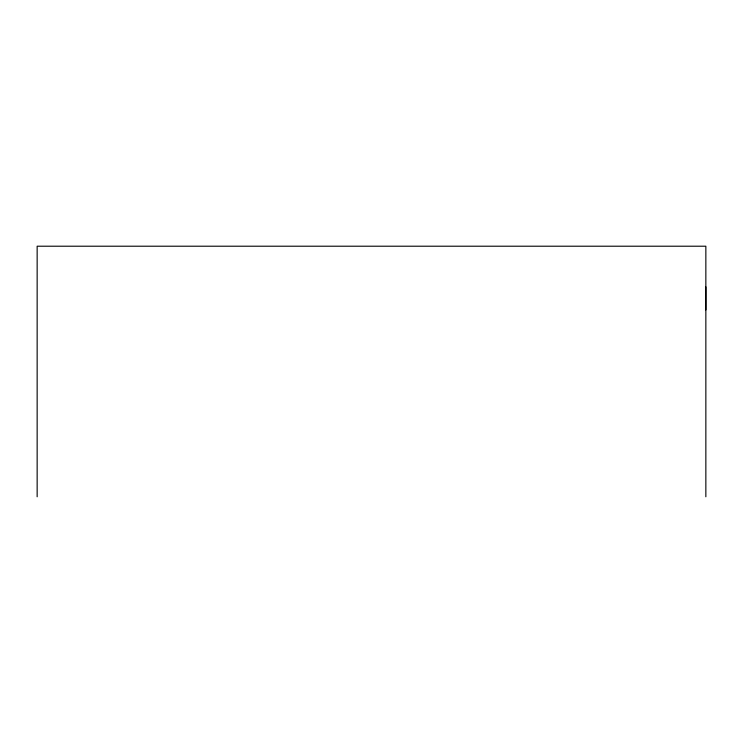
<?xml version="1.0" encoding="UTF-8"?>
<svg xmlns="http://www.w3.org/2000/svg" width="743" height="743" viewBox="0 0 743 743"><rect width="100%" height="100%" fill="white"/><g stroke="black" fill="none" stroke-linecap="round" stroke-linejoin="round"><path stroke-width="1.11" d="M705.85 309.961L705.85 286.872M705.85 496.788L705.85 246.212L37.15 246.212L37.15 496.788"/></g></svg>
